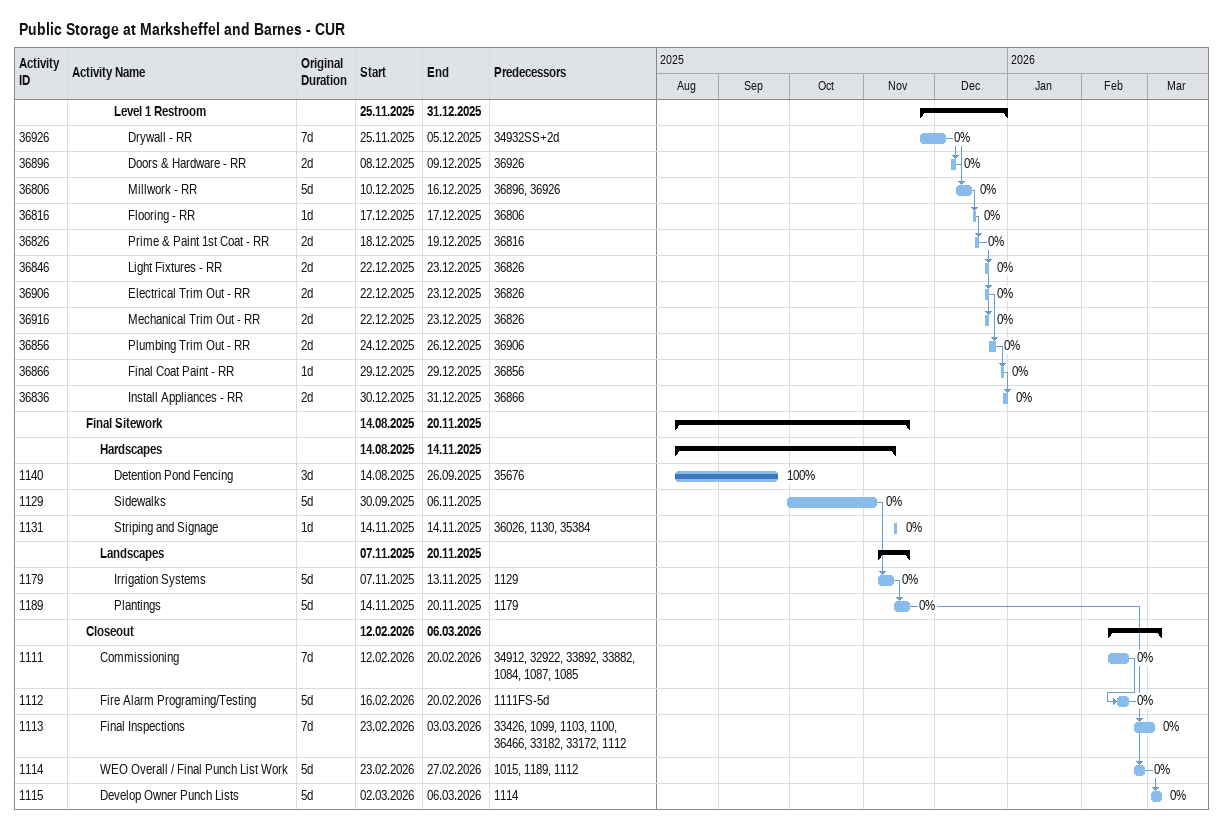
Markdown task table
Public Storage at Marksheffel and Barnes - CUR

| ID | Level | Task | Original duration | Start | Finish | Predecessors | % complete |
|---|---|---|---|---|---|---|---|
|  | 4 | **Level 1 Restroom** |  | 2025-11-25 | 2025-12-31 |  |  |
| 36926 | 5 | Drywall - RR | 7d | 2025-11-25 | 2025-12-05 | 34932SS+2d | 0 |
| 36896 | 5 | Doors & Hardware - RR | 2d | 2025-12-08 | 2025-12-09 | 36926 | 0 |
| 36806 | 5 | Millwork - RR | 5d | 2025-12-10 | 2025-12-16 | 36896, 36926 | 0 |
| 36816 | 5 | Flooring - RR | 1d | 2025-12-17 | 2025-12-17 | 36806 | 0 |
| 36826 | 5 | Prime & Paint 1st Coat - RR | 2d | 2025-12-18 | 2025-12-19 | 36816 | 0 |
| 36846 | 5 | Light Fixtures - RR | 2d | 2025-12-22 | 2025-12-23 | 36826 | 0 |
| 36906 | 5 | Electrical Trim Out - RR | 2d | 2025-12-22 | 2025-12-23 | 36826 | 0 |
| 36916 | 5 | Mechanical Trim Out - RR | 2d | 2025-12-22 | 2025-12-23 | 36826 | 0 |
| 36856 | 5 | Plumbing Trim Out - RR | 2d | 2025-12-24 | 2025-12-26 | 36906 | 0 |
| 36866 | 5 | Final Coat Paint - RR | 1d | 2025-12-29 | 2025-12-29 | 36856 | 0 |
| 36836 | 5 | Install Appliances - RR | 2d | 2025-12-30 | 2025-12-31 | 36866 | 0 |
|  | 2 | **Final Sitework** |  | 2025-08-14 | 2025-11-20 |  |  |
|  | 3 | **Hardscapes** |  | 2025-08-14 | 2025-11-14 |  |  |
| 1140 | 4 | Detention Pond Fencing | 3d | 2025-08-14 | 2025-09-26 | 35676 | 100 |
| 1129 | 4 | Sidewalks | 5d | 2025-09-30 | 2025-11-06 |  | 0 |
| 1131 | 4 | Striping and Signage | 1d | 2025-11-14 | 2025-11-14 | 36026, 1130, 35384 | 0 |
|  | 3 | **Landscapes** |  | 2025-11-07 | 2025-11-20 |  |  |
| 1179 | 4 | Irrigation Systems | 5d | 2025-11-07 | 2025-11-13 | 1129 | 0 |
| 1189 | 4 | Plantings | 5d | 2025-11-14 | 2025-11-20 | 1179 | 0 |
|  | 2 | **Closeout** |  | 2026-02-12 | 2026-03-06 |  |  |
| 1111 | 3 | Commissioning | 7d | 2026-02-12 | 2026-02-20 | 34912, 32922, 33892, 33882, 1084, 1087, 1085 | 0 |
| 1112 | 3 | Fire Alarm Programing/Testing | 5d | 2026-02-16 | 2026-02-20 | 1111FS-5d | 0 |
| 1113 | 3 | Final Inspections | 7d | 2026-02-23 | 2026-03-03 | 33426, 1099, 1103, 1100, 36466, 33182, 33172, 1112 | 0 |
| 1114 | 3 | WEO Overall / Final Punch List Work | 5d | 2026-02-23 | 2026-02-27 | 1015, 1189, 1112 | 0 |
| 1115 | 3 | Develop Owner Punch Lists | 5d | 2026-03-02 | 2026-03-06 | 1114 | 0 |
